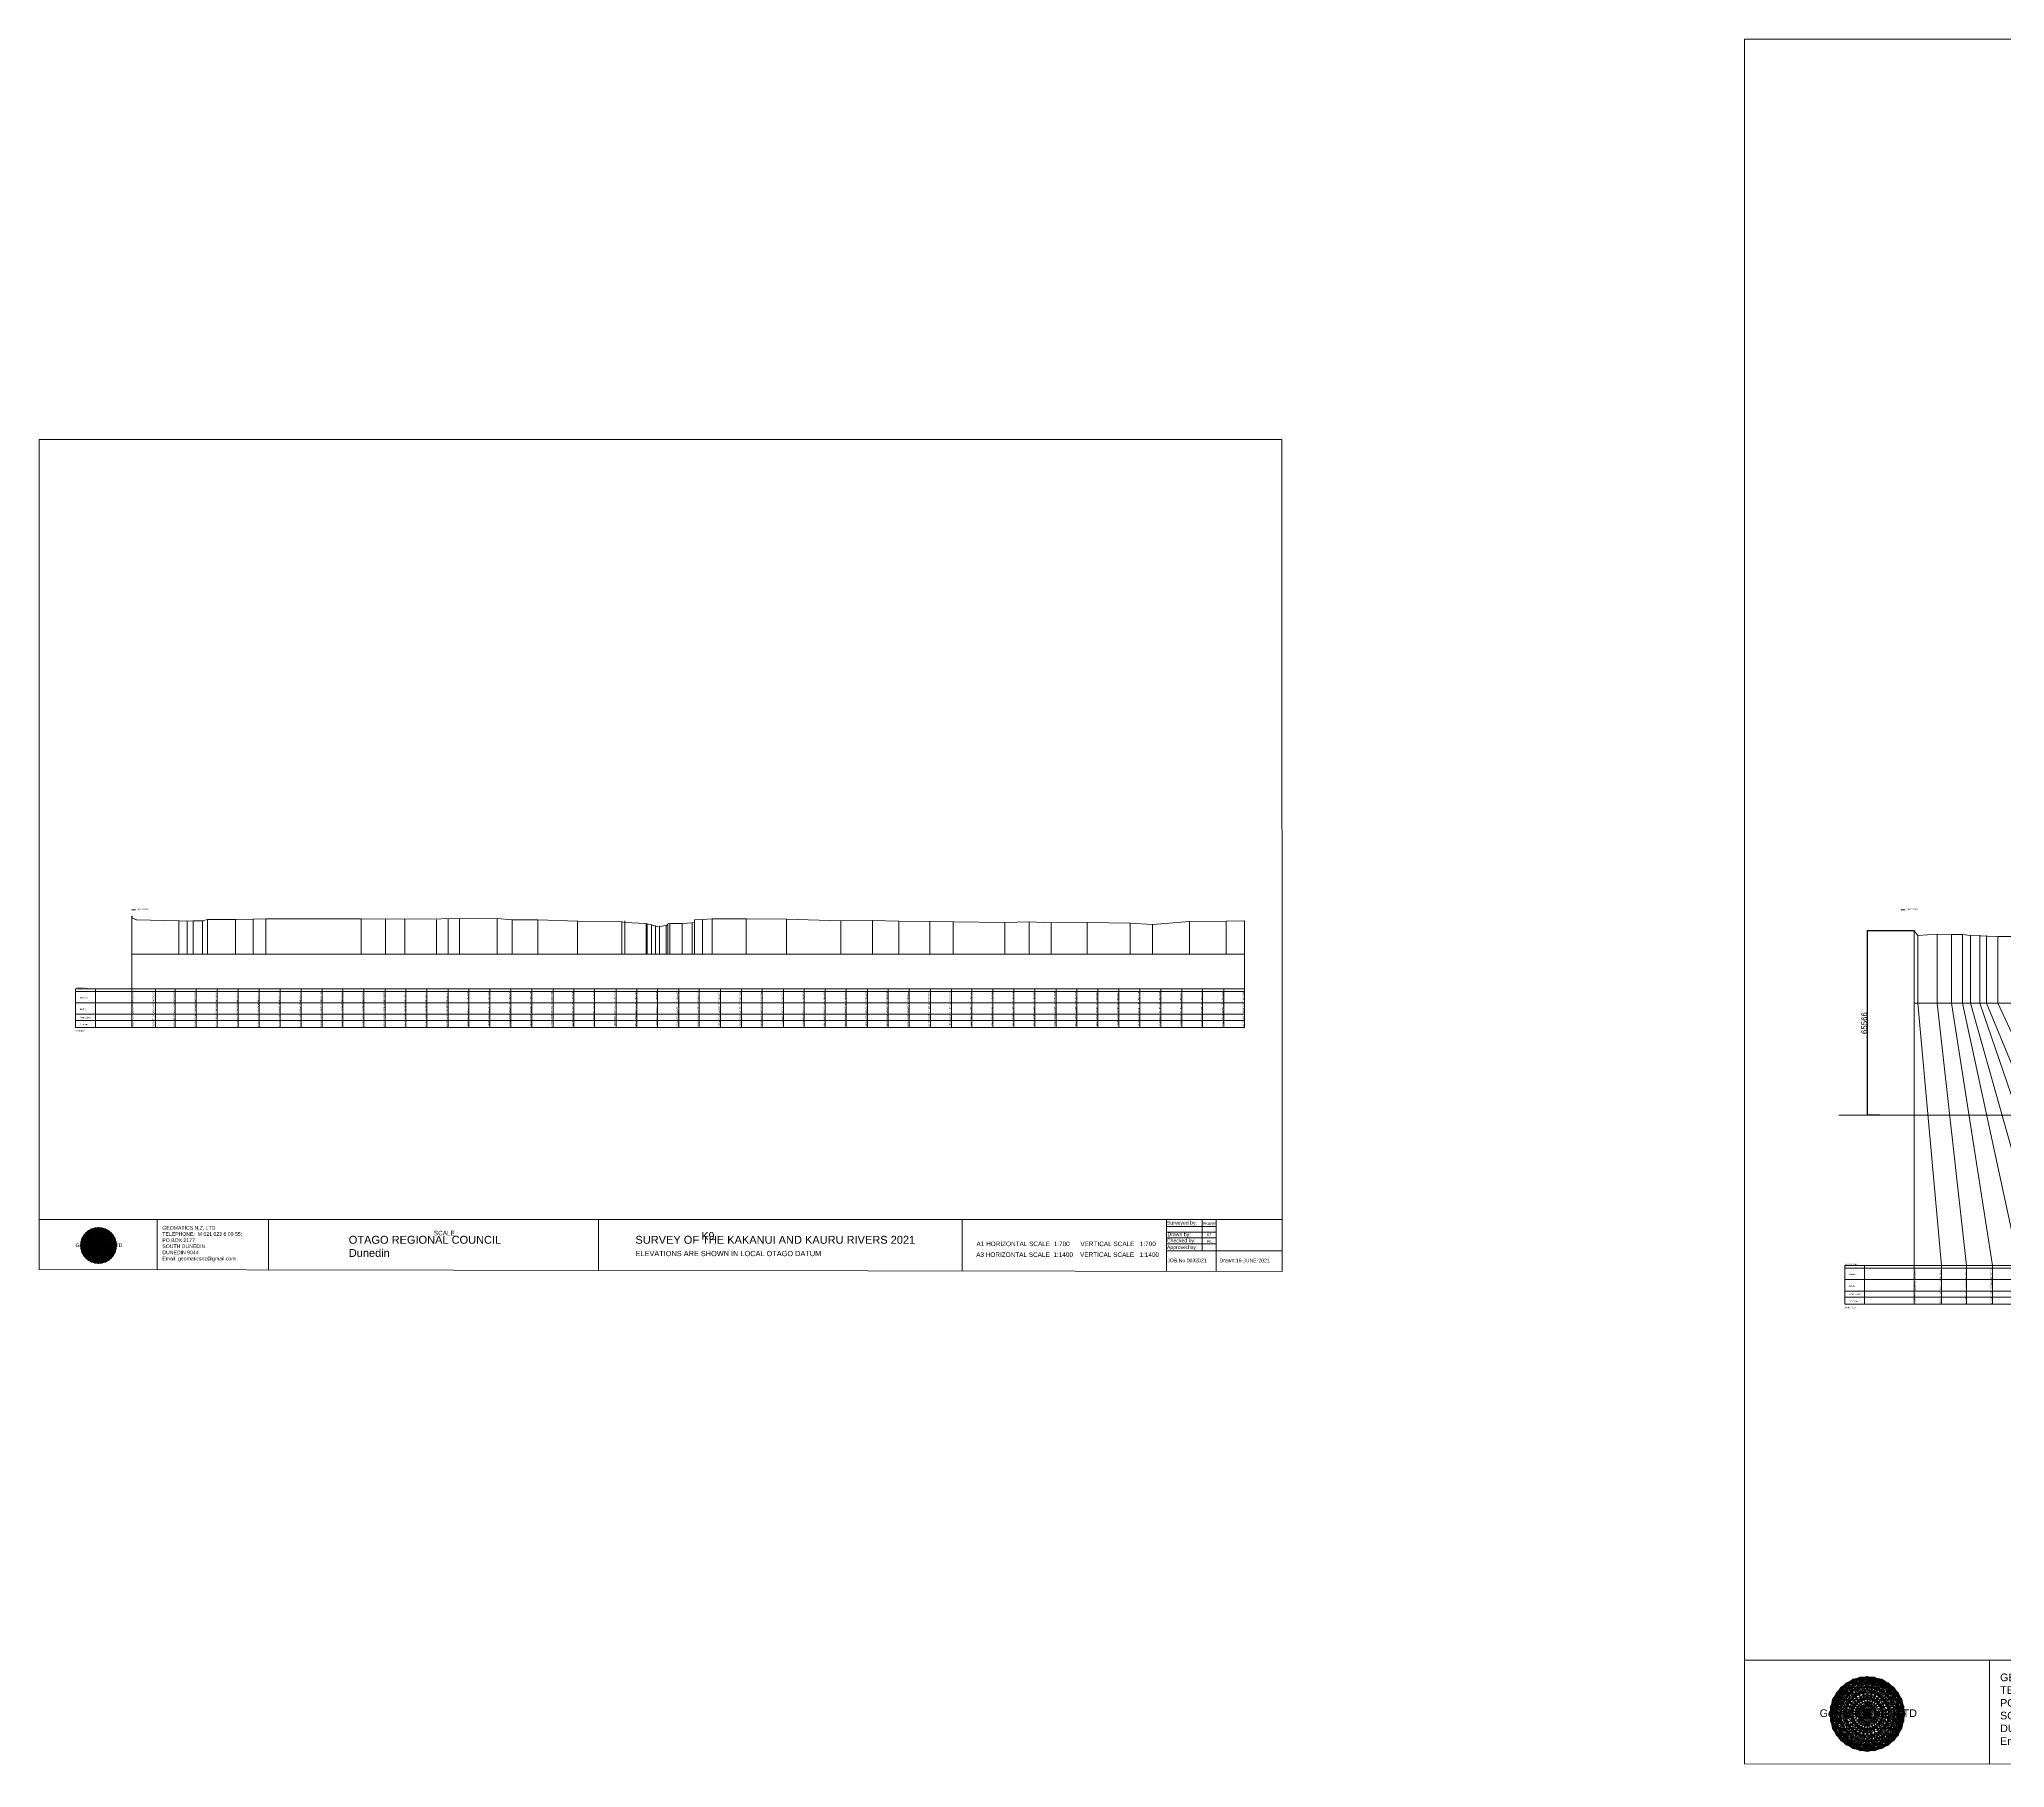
# Model space of a CAD drawing. Header units: millimetres. Extents: x -13804604 to 13046302109, y -19137686871 to 1424964600.
# Drawn here: x -6427989 to -5729427, y -231987 to 382619 of the extents above; entities that cross this region are included whole.
import ezdxf

# ---------------------------------------------------------------- set-up
doc = ezdxf.new("R2010")
doc.units = ezdxf.units.MM
doc.header["$PDMODE"] = 35
doc.header["$PDSIZE"] = 20
doc.layers.get('0').update_dxf_attribs({"lineweight": 0})
doc.layers.get('Defpoints').update_dxf_attribs({"lineweight": 0})
doc.layers.add('geo', color=7, linetype='Continuous', lineweight=0)
doc.styles.get("Standard").update_dxf_attribs({"font": 'arial.ttf'})
doc.dimstyles.new('ISO-25', dxfattribs={"dimtxt": 2000, "dimasz": 2.5, "dimexe": 1.25, "dimexo": 0.625, "dimtad": 1, "dimtxsty": 'Standard', "dimcen": 2.5, "dimadec": 0, "dimazin": 0, "dimtfac": 1, "dimtmove": 0, "dimatfit": 3, "dimfxl": 1, "dimarcsym": 0})

# ---------------------------------------------------------------- blocks, each defined once
blk = doc.blocks.new('Geomatics_Circle_SPT')
at = {"layer": 'geo', "color": 2, "linetype": 'Continuous', "lineweight": 0}
for p, q in [((0, 25.2), (-25.2, 0)), ((-24.7, 4.9), (-4.9, 24.7)), ((-24.7, -4.9), (4.9, 24.7)), ((-9.7, 23.3), (-23.3, 9.6)), ((9.7, 23.3), (-23.3, -9.7)), ((-21, 14), (-14, 21)), ((-21, -14), (14, 21)), ((14, -21), (-21, 14)), ((0, 0), (-17.8, 17.8)), ((-14, 21), (21, -14)), ((21, 14), (-14, -21)), ((23.3, -9.7), (-9.7, 23.3)), ((-4.9, 24.7), (24.7, -4.9)), ((25.2, 0), (0, 25.2)), ((0, 0), (17.8, 17.8)), ((4.9, 24.7), (24.7, 4.9)), ((23.3, 9.7), (9.7, 23.3)), ((14, 21), (21, 14)), ((17.8, 18.1), (17.8, 18.1)), ((4.9, -24.7), (-24.7, 4.9)), ((-24.7, 0), (0, -24.7)), ((-23.3, 9.7), (9.7, -23.3)), ((0, 0), (-17.8, -17.8)), ((-9.7, -23.3), (23.3, 9.7)), ((24.7, 4.9), (-4.9, -24.7)), ((0, 0), (17.8, -17.8)), ((0, -24.8), (25.2, 0)), ((-4.9, -24.7), (-24.7, -4.9)), ((-23.3, -9.7), (-9.7, -23.3)), ((24.7, -4.9), (4.9, -24.7)), ((9.7, -23.3), (23.3, -9.7)), ((-14, -21), (-21, -14)), ((-17.8, -17.8), (-17.8, -17.8)), ((4.9, -24.7), (4.9, -24.7)), ((21, -14), (14, -21)), ((18.1, -17.8), (18.1, -17.8))]:
    blk.add_line(p, q, dxfattribs=at)
at = {"layer": 'geo', "color": 1, "linetype": 'Continuous', "lineweight": 0}
for p, q in [((-25.2, 0), (9.7, 23.3)), ((-25.2, 0), (-9.6, 23.3)), ((-4.9, 24.8), (-24.7, -4.9)), ((4.9, 24.7), (-24.7, 4.9)), ((14, 21), (-24.7, -4.9)), ((-14, 21), (-24.7, 4.9)), ((21, 14), (-24.7, 4.9)), ((-21, 14), (-24.7, -4.9)), ((-23.3, 9.7), (0, 25.2)), ((-23.3, -9.6), (0, 25.2)), ((-23.3, -9.6), (17.8, 17.8)), ((-23.3, 9.7), (-17.8, 17.9)), ((-23.3, -9.6), (-17.8, 17.9)), ((-23.3, 9.7), (17.8, 17.8)), ((4.9, 24.8), (-21, -14)), ((-4.9, 24.7), (-21, 14)), ((14, 21), (-21, 14)), ((-14, 21), (-21, -14)), ((0, 0), (-21, 14)), ((-21, 14), (-14, -21)), ((-21, 14), (4.9, -24.7)), ((-21, 14), (-21, 14)), ((24.7, 4.9), (-21, 14)), ((-17.9, 17.6), (-17.9, 17.6)), ((-17.8, 17.8), (9.7, 23.3)), ((-17.8, 17.8), (-9.6, 23.3)), ((-17.8, -17.8), (9.7, 23.3)), ((-17.8, -17.8), (-9.7, 23.3)), ((-9.7, -23.3), (-17.8, 17.8)), ((-17.8, 17.8), (9.7, -23.3)), ((-17.8, 17.8), (23.3, -9.6)), ((-17.8, 17.8), (23.3, 9.7)), ((4.9, 24.7), (-14, 21)), ((-4.9, 24.7), (-14, -20.9)), ((0, 0), (-14, 21)), ((-14, 21), (-4.9, -24.7)), ((-14, 21), (-14, 21)), ((24.7, -4.9), (-14, 21)), ((21, 14), (-14, 21)), ((-9.8, 23.1), (-9.8, 23.1)), ((-9.7, 23.3), (0, 25.2)), ((-9.7, 23.3), (0, -25.2)), ((-9.7, -23.3), (0, 25.2)), ((-9.6, 23.3), (17.8, -17.8)), ((-9.6, 23.3), (25.2, 0)), ((-9.6, 23.3), (17.8, 17.8)), ((-9.6, -23.3), (17.8, 17.9)), ((0, 0), (-4.9, 24.7)), ((-4.9, 24.7), (-4.9, 24.7)), ((21, -14), (-4.9, 24.7)), ((24.8, 4.9), (-4.9, 24.7)), ((14, 21), (-4.9, 24.7)), ((-4.9, -24.7), (21, 14)), ((-0.2, 25.1), (-0.2, 25.1)), ((0, 25.2), (9.7, -23.3)), ((0, 25.2), (23.3, -9.7)), ((0, 25.2), (23.3, 9.7)), ((0, 25.2), (9.7, 23.3)), ((0, 0), (4.9, 24.7)), ((0, -25.2), (9.7, 23.3)), ((0, 0), (14, 21)), ((0, 0), (21, 14)), ((21, 14), (4.9, 24.8)), ((14, -21), (4.9, 24.7)), ((24.7, -4.9), (4.9, 24.7)), ((4.9, 24.7), (4.9, 24.7)), ((4.9, -24.7), (14, 21)), ((9.4, 23.3), (9.4, 23.3)), ((9.7, 23.3), (17.8, -17.8)), ((9.7, 23.3), (25.2, 0)), ((9.7, 23.3), (17.8, 17.9)), ((17.8, 17.8), (9.7, -23.3)), ((21, -14), (14, 21)), ((24.7, 4.9), (14, 21)), ((14, 21), (14, 21)), ((14, -21), (21, 14)), ((17.6, 17.9), (17.6, 17.9)), ((17.8, 17.8), (23.3, -9.7)), ((17.8, 17.8), (23.3, 9.7)), ((24.7, -4.9), (21, 14)), ((21, 14), (21, 14)), ((-25.2, 0), (23.3, 9.7)), ((-25.2, 0), (-23.3, 9.7)), ((-23.3, -9.7), (-25.2, 0)), ((-9.6, -23.3), (-25.2, 0)), ((9.7, -23.3), (-25.2, 0)), ((0, 0), (-24.7, 4.9)), ((-24.7, 4.9), (-21, -14)), ((-24.7, 4.9), (-4.9, -24.7)), ((-24.7, 4.9), (14, -21)), ((-24.7, 4.9), (-24.7, 4.9)), ((0, 0), (-24.7, -4.9)), ((-17.8, -17.8), (-23.3, 9.7)), ((0, -25.2), (-23.3, 9.7)), ((-23.3, 9.7), (17.8, -17.8)), ((-23.3, 9.7), (25.2, 0)), ((-23.3, 9.4), (-23.3, 9.4)), ((-23.3, -9.7), (25.2, 0)), ((0, 0), (-21, -14)), ((-17.8, -17.8), (23.3, 9.7)), ((-14, -21), (24.7, 4.9)), ((0, 0), (-14, -21)), ((25.2, 0), (-9.6, -23.3)), ((0, 0), (-4.9, -24.7)), ((23.3, 9.7), (0, -25.2)), ((0, 0), (24.8, 4.9)), ((0, 0), (4.9, -24.7)), ((0, 0), (14, -21)), ((0, 0), (21, -14)), ((0, 0), (24.8, -4.9)), ((4.9, -24.7), (24.7, 4.9)), ((25.2, 0), (9.7, -23.3)), ((23.3, 9.7), (17.8, -17.8)), ((21, -14), (24.7, 4.9)), ((23.1, 9.8), (23.1, 9.8)), ((23.3, 9.7), (25.2, 0)), ((25.2, 0), (23.3, -9.6)), ((24.7, 4.9), (24.7, 4.9)), ((25.1, 0.2), (25.1, 0.2)), ((-25.2, 0), (23.3, -9.7)), ((-25.1, -0.2), (-25.1, -0.2)), ((-24.7, -4.9), (-24.7, -4.9)), ((-24.7, -4.9), (-14, -21)), ((-24.7, -4.9), (4.9, -24.7)), ((-24.7, -4.9), (21, -14)), ((-17.8, -17.8), (-23.3, -9.7)), ((0, -25.2), (-23.3, -9.6)), ((17.8, -17.8), (-23.3, -9.6)), ((-23.1, -9.8), (-23.1, -9.8)), ((-21, -14), (24.7, -4.9)), ((23.3, -9.7), (-17.8, -17.8)), ((-4.9, -24.7), (24.7, -4.9)), ((23.3, -9.6), (0, -25.2)), ((14, -21), (24.7, -4.9)), ((23.3, -9.6), (17.8, -17.8)), ((23.3, -9.4), (23.3, -9.4)), ((24.7, -4.9), (24.7, -4.9)), ((-21, -14), (-21, -14)), ((-21, -14), (-4.9, -24.7)), ((-21, -14), (14, -21)), ((-9.6, -23.3), (-17.8, -17.8)), ((9.7, -23.3), (-17.8, -17.8)), ((-17.6, -17.9), (-17.6, -17.9)), ((-14, -21), (21, -14)), ((-14, -21), (-14, -21)), ((-14, -21), (4.9, -24.7)), ((17.8, -17.8), (-9.7, -23.3)), ((0, -25.2), (-9.7, -23.3)), ((-9.4, -23.3), (-9.4, -23.3)), ((-4.9, -24.7), (14, -21)), ((-4.9, -24.7), (-4.9, -24.7)), ((9.7, -23.3), (0, -25.2)), ((0.2, -25.1), (0.2, -25.1)), ((4.9, -24.7), (21, -14)), ((4.9, -24.7), (4.9, -24.7)), ((17.8, -17.8), (9.7, -23.3)), ((9.8, -23.1), (9.8, -23.1)), ((14, -21), (14, -21)), ((17.9, -17.6), (17.9, -17.6)), ((21, -14), (21, -14))]:
    blk.add_line(p, q, dxfattribs=at)
at = {"layer": 'geo', "color": 114, "linetype": 'Continuous', "lineweight": 0}
for p, q in [((17.9, 17.8), (-25.2, 0)), ((-24.7, 4.9), (14, 21)), ((-24.7, -4.9), (21, 14)), ((9.7, 23.3), (-23.3, 9.7)), ((-4.9, -24.7), (-21, 14)), ((-20.9, 14), (4.9, 24.7)), ((0, 25.2), (-17.8, 17.8)), ((-17.8, 17.8), (0, -25.2)), ((-14, 21), (-4.9, 24.7)), ((4.9, -24.7), (-14, 21)), ((0, 0), (-9.7, 23.3)), ((-4.9, 24.7), (14, -21)), ((17.8, -17.8), (0, 25.2)), ((0, 0), (9.7, 23.3)), ((4.9, 24.7), (21, -14)), ((23.3, -9.7), (9.7, 23.3)), ((14, 21), (24.7, -4.9)), ((25.2, 0), (17.8, 17.8)), ((21, 14), (24.7, 4.9)), ((-14, -21), (-24.7, 4.9)), ((0, 0), (-23.3, 9.7)), ((-23.3, 9.7), (-9.7, -23.3)), ((0, 0), (-23.3, -9.7)), ((24.8, 4.9), (-20.9, -14)), ((0, 0), (-9.7, -23.3)), ((0, 0), (23.3, 9.7)), ((0, 0), (9.7, -23.3)), ((0, 0), (23.3, -9.7)), ((-25.2, 0), (-17.8, -17.8)), ((-21, -14), (-24.7, -4.9)), ((-17.8, -17.8), (25.2, 0)), ((24.8, -4.9), (-14, -21)), ((-9.6, -23.3), (23.3, -9.7)), ((21, -14), (-4.9, -24.8)), ((0, -25.2), (17.9, -17.8)), ((14, -21), (4.9, -24.8))]:
    blk.add_line(p, q, dxfattribs=at)
at = {"layer": 'geo', "color": 250, "linetype": 'Continuous', "lineweight": 0}
for p, q in [((21, 14), (-21, 14)), ((-21, 14), (-21, -14)), ((-17.8, 17.8), (17.8, 17.8)), ((-17.8, -17.8), (-17.8, 17.8)), ((-14, 21), (-14, 21)), ((14, 21), (-14, 21)), ((-14, 20.9), (-14, -21)), ((-9.7, 23.3), (9.7, 23.3)), ((-9.7, -23.3), (-9.7, 23.3)), ((-4.9, 24.7), (4.9, 24.7)), ((-4.9, 24.7), (-4.9, -24.7)), ((0, 0), (0, 25.2)), ((4.9, 24.7), (4.9, -24.7)), ((9.7, -23.3), (9.7, 23.3)), ((14, 21), (14, -21)), ((17.8, -17.8), (17.8, 17.8)), ((21, 14), (21, 14)), ((21, -14), (21, 14)), ((0, 0), (-25.2, 0)), ((24.7, 4.9), (-24.7, 4.9)), ((-24.7, 4.9), (-24.7, -4.9)), ((-23.3, 9.7), (23.3, 9.7)), ((-23.3, 9.7), (-23.3, 9.7)), ((-23.3, -9.7), (-23.3, 9.7)), ((0, 0), (0, -25.2)), ((0, 0), (25.2, 0)), ((23.3, 9.7), (23.3, -9.7)), ((24.7, 4.9), (24.7, 4.9)), ((24.7, -4.9), (24.7, 4.9)), ((-24.7, -4.9), (24.7, -4.9)), ((23.3, -9.7), (-23.3, -9.7)), ((-21, -14), (21, -14)), ((17.8, -17.8), (-17.8, -17.8)), ((-14, -21), (14, -21)), ((9.7, -23.3), (-9.7, -23.3)), ((-4.9, -24.7), (4.9, -24.7))]:
    blk.add_line(p, q, dxfattribs=at)
blk = doc.blocks.new('GeomaticsNZ TITLE BLOCK')
at = {"color": 7, "linetype": 'Continuous', "lineweight": 0}
for p, q in [((0, 94.9), (0, 1579.2)), ((0, 1579.2), (2363.4, 1579.2)), ((2363.4, 1579.2), (2364, 94.9)), ((2364, 94.9), (0, 94.9)), ((0, 94.9), (0, 0)), ((15.9, 94.9), (2364, 94.9)), ((224.3, 95.2), (224.3, -0.3)), ((2364, 94.9), (382.6, 94.9)), ((435.8, 95.2), (435.8, -0.7)), ((1063.4, 94.9), (1063.4, -2.4)), ((1755.4, 94.9), (1755.4, -2.6)), ((2143.9, 94.9), (2143.7, -3)), ((2211.5, 94.9), (2211.5, 36.1)), ((2238.6, 94.8), (2238.6, -3.2)), ((2364, -3.5), (2364, 94.9)), ((2143.9, 81.9), (2238.6, 81.7)), ((2143.6, 60.4), (2238.6, 60.4)), ((2143.9, 71), (2238.6, 71)), ((2143.8, 48.6), (2238.6, 48.6)), ((2143.8, 35.4), (2364, 35.3)), ((0, 0), (2364, -3.5))]:
    blk.add_line(p, q, dxfattribs=at)
at = {"color": 7, "linetype": 'Continuous', "lineweight": 0, "xscale": 1.36, "yscale": 1.36, "zscale": 1.36}
blk.add_blockref('Geomatics_Circle_SPT', (112.4, 45.7), dxfattribs=at)
at = {"color": 7, "linetype": 'Continuous', "lineweight": 0}
for s, p in [('PK&RR', (2213.2, 84.8)), ('ST', (2220.3, 63.6)), ('PK', (2220.4, 50.6))]:
    blk.add_text(s, height=5, dxfattribs=at).set_placement(p)
at = {"color": 7, "linetype": 'Continuous', "lineweight": 0, "attachment_point": 1}
for s, width, heights, insert, char_height in [('{\\C256;Surveyed by:}', 3535.727, [0], (2144.7, 92.4), 7), ('{\\C256;GEOMATICS N.Z. LTD                   \\PTELEPHONE:  M 021 023 6 00 55;\\PPO BOX 2177\\PSOUTH DUNEDIN\\PDUNEDIN 9044\\PEmail: geomaticsnz@gmail.com}', 3535.727, [94.7], (234, 82.7), 7), ('{\\C256;OTAGO REGIONAL COUNCIL\\PDunedin}', 3535.727, [0], (588.6, 64), 15), ('{\\C256;SURVEY OF THE KAKANUI AND KAURU RIVERS 2021}', 3535.727, [0], (1133.8, 64), 15), ('{\\C256;Checked by:}', 3535.727, [0], (2144.7, 58.6), 7), ('{\\C256;Drawn by:}', 3535.727, [0], (2145.8, 70.4), 7), ('{\\C256;Geomatics N.Z. LTD                   }', 125.079, [15.8], (68.8, 49.9), 7), ('{\\C256;Approved by:}', 3535.727, [0], (2144.7, 45.9), 7), ('{\\C256;ELEVATIONS ARE SHOWN IN LOCAL OTAGO DATUM}', 3535.727, [0], (1134.1, 35.4), 10), ('{\\C256;JOB No 0032021}', 3535.727, [0], (2145.3, 20.8), 7), ('{\\C256;Drawn:16-JUNE-2021}', 3535.727, [0], (2244.7, 20.7), 7)]:
    blk.add_mtext_dynamic_manual_height_columns(s, width=width, gutter_width=159, heights=heights, dxfattribs=dict(at, insert=insert, char_height=char_height))
blk = doc.blocks.new('*D8')
at = {"color": 0, "lineweight": -2, "transparency": 16777216}
for p, q in [((-5761613, 65566), (-5778319, 65566)), ((-5778318, 65564), (-5778318, 2)), ((-5773807, 0), (-5778319, 0))]:
    blk.add_line(p, q, dxfattribs=at)
at = {"color": 0, "transparency": 16777216}
for points in [[(-5778318, 65564), (-5778318, 65564), (-5778318, 65566)], [(-5778318, 2), (-5778318, 2), (-5778318, 0)]]:
    blk.add_solid(points, dxfattribs=at)
at = {"layer": 'Defpoints', "color": 0, "transparency": 16777216}
for p in [(-5761612, 65566), (-5778318, 0), (-5773806, 0)]:
    blk.add_point(p, dxfattribs=at)
at = {"color": 0, "transparency": 16777216, "insert": (-5779340, 32783), "char_height": 2000, "attachment_point": 5, "rotation": 90}
blk.add_mtext('65566', dxfattribs=at)

msp = doc.modelspace()

# ---------------------------------------------------------------- linework, layer by layer
at = {"color": 1, "linetype": 'Continuous', "lineweight": 0}
for p, q in [((-6395112.872, 73117.849), (-6393820.906, 73117.849)), ((-5766255.649, 73117.849), (-5764963.683, 73117.849))]:
    msp.add_line(p, q, dxfattribs=at)
at = {"linetype": 'Continuous', "lineweight": 0}
for p, q in [((-6395112.872, 70969), (-6395112.872, 31248.305)), ((-6347464.316, 69862), (-6347464.316, 57344.429)), ((-6265237.583, 70006), (-6265237.583, 57344.429)), ((-6378351.065, 69190), (-6378351.065, 57344.429)), ((-6375398.203, 69070), (-6375398.203, 57344.429)), ((-6373287.564, 69131), (-6373287.564, 57344.429)), ((-6369936.024, 69111), (-6369936.024, 57344.429)), ((-6368211.969, 69611), (-6368211.969, 57344.429)), ((-6358215.994, 69581), (-6358215.994, 57344.429)), ((-6351991.805, 69772), (-6351991.805, 57344.429)), ((-6313554.477, 69764), (-6313554.477, 57344.429)), ((-6304922.534, 69724), (-6304922.534, 57344.429)), ((-6298112.956, 69675), (-6298112.956, 57344.429)), ((-6286783.622, 69475), (-6286783.622, 57344.429)), ((-6282612.231, 69745), (-6282612.231, 57344.429)), ((-6278616.248, 69696), (-6278616.248, 57344.429)), ((-6259900.39, 69547), (-6259900.39, 57344.429)), ((-6250783.216, 69497), (-6250783.216, 57344.429)), ((-6236693.05, 69131), (-6236693.05, 57344.429)), ((-6220904.499, 68849), (-6220904.499, 57344.429)), ((-6219842.191, 69131), (-6219842.191, 57344.429)), ((-6212254.397, 68179), (-6212254.397, 57344.429)), ((-6211948.495, 68099), (-6211948.495, 57344.429)), ((-6210429.639, 67709), (-6210429.639, 57344.429)), ((-6208929.705, 67309), (-6208929.705, 57344.429)), ((-6207510.979, 67189), (-6207510.979, 57344.429)), ((-6205225.463, 67470), (-6205225.463, 57344.429)), ((-6204645.375, 67880), (-6204645.375, 57344.429)), ((-6204609.118, 68110), (-6204609.118, 57344.429)), ((-6203899.132, 68170), (-6203899.132, 57344.429)), ((-6199466.98, 68200), (-6199466.98, 57344.429)), ((-6195957.411, 68390), (-6195957.411, 57344.429)), ((-6195128.88, 68660), (-6195128.88, 57344.429)), ((-6195124.962, 69510), (-6195124.962, 57344.429)), ((-6192257.017, 69630), (-6192257.017, 57344.429)), ((-6188775.526, 69850), (-6188775.526, 57344.429)), ((-6176701.964, 69841), (-6176701.964, 57344.429)), ((-6162369.842, 69692), (-6162369.842, 57344.429)), ((-6143118.993, 69131), (-6143118.993, 57344.429)), ((-6131798.143, 69293), (-6131798.143, 57344.429)), ((-6122532.968, 69004), (-6122532.968, 57344.429)), ((-6111481.596, 68955), (-6111481.596, 57344.429)), ((-6103115.243, 68825), (-6103115.243, 57344.429)), ((-6084821.783, 68506), (-6084821.783, 57344.429)), ((-6076162.672, 68796), (-6076162.672, 57344.429)), ((-6068375.231, 68497), (-6068375.231, 57344.429)), ((-6055573.686, 68618), (-6055573.686, 57344.429)), ((-6040310.736, 68278), (-6040310.736, 57344.429)), ((-6032267.289, 67869), (-6032267.289, 57344.429)), ((-6019226.518, 68859), (-6019226.518, 57344.429)), ((-6006159.025, 68980), (-6006159.025, 57344.429)), ((-5999675.784, 69101), (-5999675.784, 31248.305)), ((-6395112.872, 57344.429), (-5999675.784, 57344.429)), ((-6386683.804, 31248.305), (-6386683.804, 45000)), ((-6379645.643, 31248.305), (-6379645.643, 45000)), ((-6372221.051, 31248.305), (-6372221.051, 45000)), ((-6364738.729, 31248.305), (-6364738.729, 45000)), ((-6357289.673, 31248.305), (-6357289.673, 45000)), ((-6349884.971, 31248.305), (-6349884.971, 45000)), ((-6342367.236, 31248.305), (-6342367.236, 45000)), ((-6334858.857, 31248.305), (-6334858.857, 45000)), ((-6327450.967, 31248.305), (-6327450.967, 45000)), ((-6320066.986, 31248.305), (-6320066.986, 45000)), ((-6312673.649, 31248.305), (-6312673.649, 45000)), ((-6305091.532, 31248.305), (-6305091.532, 45000)), ((-6297687.106, 31248.305), (-6297687.106, 45000)), ((-6290243.248, 31248.305), (-6290243.248, 45000)), ((-6282710.475, 31248.305), (-6282710.475, 45000)), ((-6275277.011, 31248.305), (-6275277.011, 45000)), ((-6267856.855, 31248.305), (-6267856.855, 45000)), ((-6260447.232, 31248.305), (-6260447.232, 45000)), ((-6252964.287, 31248.305), (-6252964.287, 45000)), ((-6245323.886, 31248.305), (-6245323.886, 45000)), ((-6237958.894, 31248.305), (-6237958.894, 45000)), ((-6230678.52, 31248.305), (-6230678.52, 45000)), ((-6223011.161, 31248.305), (-6223011.161, 45000)), ((-6215663.98, 31248.305), (-6215663.98, 45000)), ((-6208257.198, 31248.305), (-6208257.198, 45000)), ((-6200701.555, 31248.305), (-6200701.555, 45000)), ((-6193412.726, 31248.305), (-6193412.726, 45000)), ((-6185884.388, 31248.305), (-6185884.388, 45000)), ((-6178449.539, 31248.305), (-6178449.539, 45000)), ((-6171032.432, 31248.305), (-6171032.432, 45000)), ((-6163518.162, 31248.305), (-6163518.162, 45000)), ((-6156117.34, 31248.305), (-6156117.34, 45000)), ((-6148689.214, 31248.305), (-6148689.214, 45000)), ((-6141151.104, 31248.305), (-6141151.104, 45000)), ((-6133679.871, 31248.305), (-6133679.871, 45000)), ((-6126238.577, 31248.305), (-6126238.577, 45000)), ((-6118797.213, 31248.305), (-6118797.213, 45000)), ((-6111266.241, 31248.305), (-6111266.241, 45000)), ((-6103735.27, 31248.305), (-6103735.27, 45000)), ((-6096503.2, 31248.305), (-6096503.2, 45000)), ((-6089092.884, 31248.305), (-6089092.884, 45000)), ((-6081577.367, 31248.305), (-6081577.367, 45000)), ((-6074131.291, 31248.305), (-6074131.291, 45000)), ((-6066578.489, 31248.305), (-6066578.489, 45000)), ((-6059235.535, 31248.305), (-6059235.535, 45000)), ((-6051718.701, 31248.305), (-6051718.701, 45000)), ((-6044289.812, 31248.305), (-6044289.812, 45000)), ((-6036842.211, 31248.305), (-6036842.211, 45000)), ((-6029375.829, 31248.305), (-6029375.829, 45000)), ((-6021932.733, 31248.305), (-6021932.733, 45000)), ((-6014513.2, 31248.305), (-6014513.2, 45000)), ((-6006943.488, 31248.305), (-6006943.488, 45000))]:
    msp.add_line(p, q, dxfattribs=at)
at = {"color": 7, "linetype": 'Continuous', "lineweight": 0}
for p, q in [((-5761611.878, 65566), (-5761611.878, -67138.097)), ((-5761611.878, 65566), (-5761611.878, 39908.977)), ((-5760261.967, 63906), (-5760261.967, 39908.977)), ((-5753414.227, 64357), (-5753414.227, 39908.977)), ((-5748310.453, 64247), (-5748310.453, 39908.977)), ((-5744475.366, 64237), (-5744475.366, 39908.977)), ((-5741614.564, 63987), (-5741614.564, 39908.977)), ((-5738205.503, 63867), (-5738205.503, 39908.977)), ((-5735838.803, 63747), (-5735838.803, 39908.977)), ((-5731879.479, 63578), (-5731879.479, 39908.977)), ((-6415083.431, 45000), (-6415083.431, 31248.305)), ((-6415083.431, 45000), (-5999675.784, 45000)), ((-6415083.431, 44076.552), (-5999675.784, 44076.552)), ((-6408070.281, 45000), (-6408070.281, 31248.305)), ((-6415083.431, 39973.87), (-5999675.784, 39973.87)), ((-6415083.431, 35906.671), (-5999675.784, 35906.671)), ((-5761611.878, 39908.977), (-4935738.455, 39908.977)), ((-5751946.699, -53386.402), (-5760261.967, 39908.977)), ((-5753414.227, 39908.977), (-5742951.518, -53386.402)), ((-5748310.453, 39908.977), (-5733814.655, -53386.402)), ((-5744475.366, 39908.977), (-5724339.291, -53386.402)), ((-5741614.564, 39908.977), (-5715286.936, -53386.402)), ((-5738205.503, 39908.977), (-5706379.805, -53386.402)), ((-5735838.803, 39908.977), (-5697480.243, -53386.402)), ((-5731879.479, 39908.977), (-5688428.162, -53386.402)), ((-6415083.431, 33759.229), (-5999675.784, 33759.229)), ((-6415083.431, 31248.305), (-5999675.784, 31248.305)), ((-5786226.207, -53386.402), (-5786226.207, -67138.097)), ((-5786226.207, -53386.402), (-4903196.674, -53386.402)), ((-5786226.207, -54309.85), (-4903196.674, -54309.85)), ((-5779213.058, -53386.402), (-5779213.058, -67138.097)), ((-5751946.699, -67138.097), (-5751946.699, -53386.402)), ((-5742951.518, -67138.097), (-5742951.518, -53386.402)), ((-5733814.655, -67138.097), (-5733814.655, -53386.402)), ((-5786226.207, -58412.532), (-4903196.674, -58412.532)), ((-5786226.207, -62479.731), (-4903196.674, -62479.731)), ((-5786226.207, -64627.173), (-4903196.674, -64627.173)), ((-5786226.207, -67138.097), (-4903196.674, -67138.097))]:
    msp.add_line(p, q, dxfattribs=at)
msp.add_line((-5788400.948, 0), (-4833702.422, 0))
at = {"color": 1, "linetype": 'Continuous', "lineweight": 0}
for points in [[(-6395112.872, 70969), (-6394878.435, 70139), (-6393443.714, 69550), (-6378351.065, 69190), (-6375398.203, 69070), (-6373287.564, 69131), (-6369936.024, 69111), (-6368211.969, 69611), (-6358215.994, 69581), (-6351991.805, 69772), (-6347464.316, 69862), (-6313554.477, 69862), (-6304922.534, 69724), (-6265237.583, 70006), (-6259900.39, 69547), (-6250783.216, 69497), (-6236693.05, 69088), (-6220904.499, 68849), (-6219842.191, 68599), (-6212254.397, 68179), (-6211948.495, 68099), (-6210429.639, 67709), (-6208929.705, 67309), (-6207510.979, 67189), (-6205225.463, 67470), (-6204645.375, 67880), (-6204609.118, 68110), (-6203899.132, 68170), (-6199466.98, 68200), (-6195957.411, 68390), (-6195128.88, 68660), (-6195124.962, 69510), (-6192257.017, 69630), (-6188775.526, 69850), (-6176701.964, 69841), (-6162369.842, 69692), (-6143118.993, 69193), (-6131798.143, 69293), (-6122532.968, 69004), (-6111481.596, 68955), (-6103115.243, 68825), (-6084821.783, 68506), (-6076162.672, 68796), (-6068375.231, 68497), (-6055573.686, 68618), (-6040310.736, 68278), (-6032267.289, 67869), (-6019226.518, 68859), (-6006159.025, 68980), (-5999675.784, 69101)], [(-5761611.878, 65566), (-5760261.967, 63906), (-5753414.227, 64357), (-5748310.453, 64247), (-5744475.366, 64237), (-5741614.564, 63987), (-5738205.503, 63867), (-5735838.803, 63747), (-5731879.479, 63578), (-5726176.075, 63608), (-5725652.875, 63878), (-5725305.302, 64048), (-5725088.255, 64538), (-5722305.711, 64778), (-5719287.249, 64778)]]:
    msp.add_lwpolyline(points, dxfattribs=at)
at = {"linetype": 'Continuous', "lineweight": 0}
for p in [(-6395112.872, 70969), (-6394878.435, 70139), (-6347464.316, 69862), (-6265237.583, 70006), (-6188775.526, 69850), (-6176701.964, 69841), (-6393443.714, 69550), (-6378351.065, 69190), (-6375398.203, 69070), (-6373287.564, 69131), (-6369936.024, 69111), (-6368211.969, 69611), (-6358215.994, 69581), (-6351991.805, 69772), (-6313554.477, 69764), (-6304922.534, 69724), (-6298112.956, 69675), (-6286783.622, 69475), (-6282612.231, 69745), (-6278616.248, 69696), (-6259900.39, 69547), (-6250783.216, 69497), (-6236693.05, 69088), (-6220904.499, 68849), (-6219842.191, 68599), (-6212254.397, 68179), (-6211948.495, 68099), (-6210429.639, 67709), (-6208929.705, 67309), (-6207510.979, 67189), (-6205225.463, 67470), (-6204645.375, 67880), (-6204609.118, 68110), (-6203899.132, 68170), (-6199466.98, 68200), (-6195957.411, 68390), (-6195128.88, 68660), (-6195124.962, 69510), (-6192257.017, 69630), (-6162369.842, 69692), (-6143118.993, 69193), (-6131798.143, 69293), (-6122532.968, 69004), (-6111481.596, 68955), (-6103115.243, 68825), (-6084821.783, 68506), (-6076162.672, 68796), (-6068375.231, 68497), (-6055573.686, 68618), (-6040310.736, 68278), (-6032267.289, 67869), (-6019226.518, 68859), (-6006159.025, 68980), (-5999675.784, 69101), (-5761611.878, 65566), (-5760261.967, 63906), (-5753414.227, 64357), (-5748310.453, 64247), (-5744475.366, 64237), (-5741614.564, 63987), (-5738205.503, 63867), (-5735838.803, 63747), (-5731879.479, 63578), (-6415083.431, 45000)]:
    msp.add_point(p, dxfattribs=at)

# ---------------------------------------------------------------- block references
at = {"color": 7, "linetype": 'Continuous', "lineweight": 0}
for p, xscale, yscale, zscale in [((-5821919.359, -230610.772), 388.3084007852599, 388.3084007852599, 388.3084007852599), ((-6427988.712, -54827.56), 186.8759599228005, 186.8759599228005, 186.8759599228005)]:
    msp.add_blockref('GeomaticsNZ TITLE BLOCK', p, dxfattribs=dict(at, xscale=xscale, yscale=yscale, zscale=zscale))

# ---------------------------------------------------------------- texts
for s, height, p in [('Ground Level', 500, (-6393217.731, 73095.646)), ('Ground Level', 500, (-5764360.508, 73095.646)), ('DATUM 45.00', 500, (-6415154.177, 45146.766)), ('Northing', 500, (-6413557.172, 41560.657)), ('Ground Level', 500, (-6413611.9, 34533.521)), ('Easting', 500, (-6413629.976, 37481.59)), ('Section K9', 500, (-6415154.189, 29797.682)), ('Chainage', 500, (-6413609.513, 32077.102)), ('SCALE :  ', 1629.1211, (-6287750.394, -42689.539)), ('K9', 2715.2018, (-6192656.565, -44230.06)), ('A3 HORIZONTAL SCALE  1:1400    VERTICAL SCALE   1:1400 ', 1629.12108, (-6095005.883, -50357.409)), ('A1 HORIZONTAL SCALE  1:700      VERTICAL SCALE   1:700 ', 1629.12108, (-6094883.612, -46523.474)), ('DATUM 45.00', 500, (-5786296.954, -53239.636)), ('Easting', 500, (-5784772.753, -60904.812)), ('Northing', 500, (-5784699.949, -56825.746)), ('Section K10', 500, (-5786296.965, -68588.72)), ('Ground Level', 500, (-5784754.676, -63852.881)), ('Chainage', 500, (-5784752.289, -66309.3))]:
    msp.add_text(s, height=height, dxfattribs=at).set_placement(p)
at = {"linetype": 'Continuous', "lineweight": 0}
for s, p in [('86.15   70.97  1424614.48  5005331.66', (-6394610.826, 31562.553)), ('86.39   70.14  1424614.43  5005331.05', (-6387160.094, 31562.553)), ('87.82   69.55  1424615.30  5005329.62', (-6379709.363, 31562.553)), ('102.92  69.19  1424629.07  5005323.38', (-6372258.631, 31514.804)), ('105.87  69.07  1424631.01  5005320.73', (-6364807.899, 31514.804)), ('107.98  69.13  1424632.68  5005319.38', (-6357357.168, 31514.804)), ('111.33  69.11  1424636.16  5005318.78', (-6349906.436, 31514.804)), ('113.05  69.61  1424637.74  5005318.08', (-6342455.704, 31514.804)), ('123.05  69.58  1424647.78  5005315.75', (-6335004.972, 31514.804)), ('129.28  69.77  1424652.71  5005311.71', (-6327554.241, 31514.804)), ('133.80  69.86  1424656.07  5005308.36', (-6320103.509, 31514.804)), ('167.71  69.76  1424686.68  5005293.72', (-6312652.777, 31514.804)), ('176.34  69.72  1424694.35  5005289.76', (-6305202.046, 31514.804)), ('183.15  69.68  1424700.19  5005286.23', (-6297751.314, 31514.804)), ('194.48  69.48  1424710.12  5005280.77', (-6290300.582, 31514.804)), ('198.65  69.75  1424713.99  5005279.17', (-6282850.192, 31514.804)), ('202.65  69.70  1424717.36  5005276.99', (-6275399.46, 31570.398)), ('216.03  70.01  1424729.60  5005271.53', (-6267948.728, 31570.398)), ('221.37  69.55  1424733.91  5005268.25', (-6260497.997, 31570.398)), ('230.48  69.50  1424742.47  5005264.95', (-6253047.265, 31570.398)), ('244.57  69.09  1424754.66  5005257.85', (-6245596.533, 31570.398)), ('260.36  68.85  1424768.67  5005250.57', (-6238146.143, 31570.398)), ('261.42  68.60  1424769.43  5005249.73', (-6230695.411, 31570.398)), ('269.01  68.18  1424776.77  5005247.40', (-6223244.679, 31570.398)), ('269.32  68.10  1424776.98  5005247.14', (-6215794.289, 31570.398)), ('270.84  67.71  1424778.10  5005246.00', (-6208343.557, 31570.398)), ('272.34  67.31  1424779.02  5005244.52', (-6200893.166, 31570.398)), ('273.76  67.19  1424780.49  5005244.27', (-6193442.435, 31570.398)), ('276.04  67.47  1424782.78  5005243.72', (-6185991.703, 31570.398)), ('276.62  67.88  1424783.20  5005243.27', (-6178540.971, 31570.398)), ('276.66  68.11  1424783.09  5005242.98', (-6171090.24, 31570.398)), ('277.37  68.17  1424783.63  5005242.48', (-6163639.508, 31570.398)), ('281.80  68.20  1424787.57  5005240.45', (-6156188.776, 31570.398)), ('285.31  68.39  1424790.85  5005239.15', (-6148738.386, 31570.398)), ('286.14  68.66  1424791.43  5005238.47', (-6141287.654, 31570.398)), ('286.14  69.51  1424791.33  5005238.27', (-6133836.922, 31570.398)), ('289.01  69.63  1424793.85  5005236.90', (-6126386.191, 31570.398)), ('292.49  69.85  1424797.01  5005235.43', (-6118935.459, 31570.398)), ('304.56  69.84  1424807.92  5005230.24', (-6111484.727, 31561.53)), ('318.90  69.69  1424820.72  5005223.79', (-6104033.996, 31561.53)), ('338.15  69.19  1424837.66  5005214.64', (-6096583.264, 31561.53)), ('349.47  69.29  1424847.82  5005209.64', (-6089132.532, 31561.53)), ('358.73  69.00  1424855.85  5005205.00', (-6081681.801, 31561.53)), ('369.79  68.96  1424865.80  5005200.18', (-6074231.069, 31561.53)), ('378.15  68.83  1424873.03  5005195.95', (-6066780.337, 31561.53)), ('396.45  68.51  1424889.51  5005187.99', (-6059329.605, 31561.53)), ('405.10  68.80  1424896.94  5005183.51', (-6051878.874, 31581.994)), ('412.89  68.50  1424903.96  5005180.13', (-6044428.142, 31581.994)), ('425.69  68.62  1424915.56  5005174.69', (-6036977.41, 31581.994)), ('440.96  68.28  1424928.66  5005166.80', (-6029527.02, 31581.994)), ('449.00  67.87  1424936.00  5005163.48', (-6022076.629, 31581.994)), ('462.04  68.86  1424947.49  5005157.31', (-6014625.898, 31581.994)), ('475.11  68.98  1424959.26  5005151.62', (-6007175.166, 31581.994)), ('481.59  69.10  1424964.58  5005147.80', (-5999724.775, 31581.994))]:
    msp.add_text(s, height=500, rotation=90, dxfattribs=at).set_placement(p)
at = {"color": 7, "linetype": 'Continuous', "lineweight": 0}
for s, p in [('97.30   65.57  1425253.44  5005536.93', (-5761109.832, -66930.743)), ('98.65   63.91  1425254.43  5005535.95', (-5752040.735, -66930.743)), ('105.50  64.36  1425257.64  5005529.89', (-5742971.638, -66977.81)), ('110.60  64.25  1425259.84  5005525.26', (-5733902.542, -66977.81))]:
    msp.add_text(s, height=500, rotation=90, dxfattribs=at).set_placement(p)

# ---------------------------------------------------------------- dimensions: what is measured, and where the dimension line sits
dim = msp.add_linear_dim(base=(-5778317.93, 0), p1=(-5761611.878, 65566), p2=(-5773806.047, 0), angle=90, dimstyle='ISO-25')
dim.commit()
dim.dimension.update_dxf_attribs({"geometry": '*D8', "text_midpoint": (-5779339.701, 32783)})

doc.saveas('drawing.dxf')
